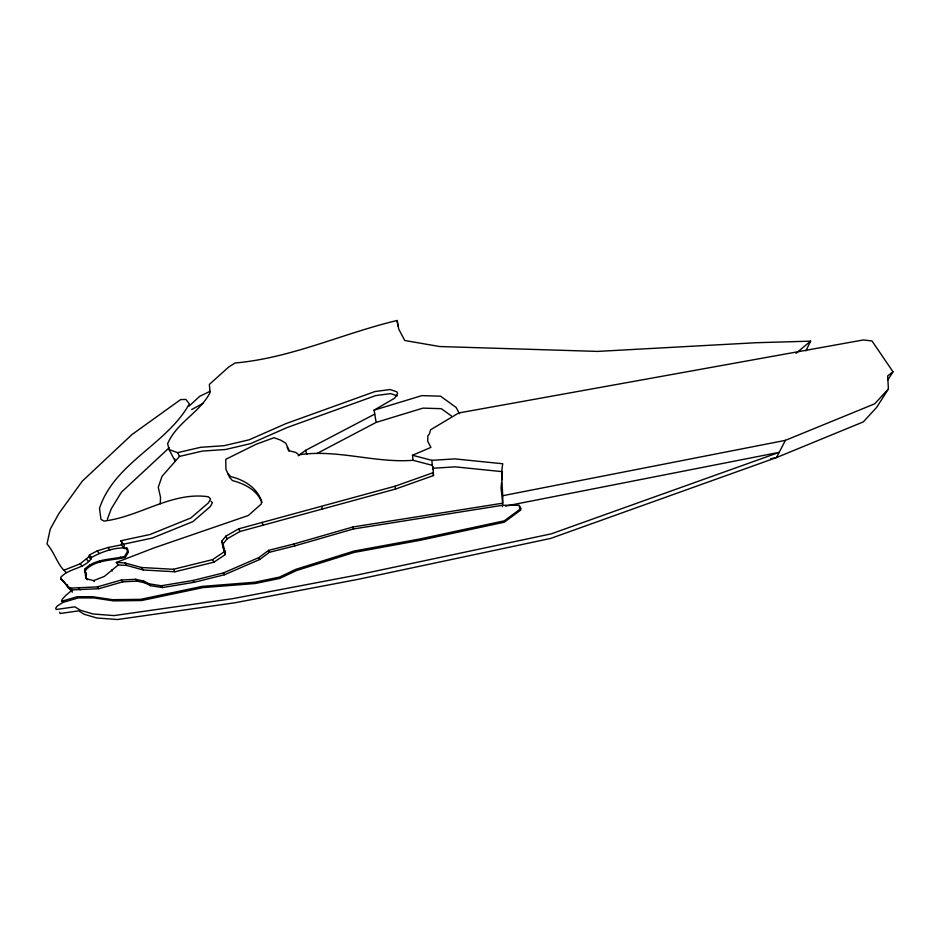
<?xml version="1.0" encoding="UTF-8"?>
<svg xmlns="http://www.w3.org/2000/svg" width="940" height="940" viewBox="0 0 940 940"><rect width="100%" height="100%" fill="white"/><g stroke="black" fill="none" stroke-linecap="round" stroke-linejoin="round"><path stroke-width="1.41" d="M84.588 570.521L86.139 573.4L86.339 578.476L84.588 570.521L85.117 568.77C95.281 558.536 111.508 559.723 124.691 556.445L127.441 551.522L126.806 548.055C114.704 547.068 102.072 551.78 91.392 557.444L90.828 559.277C83.12 569.123 68.773 568.23 60.724 577.383L60.759 578.829L69.537 587.947M85.364 571.438L85.892 569.699C96.033 559.476 112.224 560.663 125.384 557.385L128.122 552.473L127.922 550.029L127.499 549.019L124.021 548.326L124.186 544.859L120.614 540.794L150.024 534.508L190.832 517.987L208.469 502.818L210.56 498.858L208.339 496.767C171.762 491.373 139.449 516.918 103.929 521.066L100.968 519.35L99.499 508.376C114.363 462.797 166.686 444.644 189.316 403.918L185.909 399.406L180.621 399.606L131.917 434.586L82.367 481.069L58.985 513.357L50.267 529.079L47 544.002C54.825 552.638 57.234 564.987 66.294 572.542M124.021 548.326L121.495 544.859L121.66 541.358L120.614 540.794M502.489 506.695C503.77 492.313 500.115 478.108 502.759 463.761L454.784 458.885L431.883 460.341L412.484 455.265L413.048 460.306L432.282 465.347L433.281 469.753M160.235 503.875L160.552 497.424L158.261 487.272L162.021 476.333L179.517 456.405L202.5 451.071L225.588 449.496L250.686 443.61L286.994 427.582L375.624 395.611L390.617 393.613L397.279 395.834M85.552 577.571L87.444 579.745L86.668 578.84L93.589 580.615L104.34 576.408L118.229 564.987L126.829 565.469L143.327 569.993L174.993 571.767L213.956 562.167L225.248 554.577L225.377 552.027L223.015 547.162L221.687 541.287L225.859 536.176L238.713 528.832L395.059 486.215L433.234 472.656L433.469 475.57L395.481 489.07L239.97 531.5L227.186 538.808L223.05 543.896L224.366 549.747M225.248 554.577L223.015 547.162M501.537 482.561L501.055 487.872L502.653 503.194L352.947 526.976L294.114 543.931L268.64 550.335L258.77 557.62L223.45 572.907L192.923 580.497L161.198 585.761L149.061 583.822L143.738 581.085L135.689 579.298L121.377 580.004L97.361 586.889L70.758 588.111L67.656 587.042L63.944 581.601L60.759 578.829M501.784 479.894L502.406 471.669L455.101 466.851L432.529 468.296M61.828 601.201L62.111 599.379L65.659 595.537L72.403 589.897L98.888 588.687L122.811 581.825L137.052 581.12L145.089 582.906L150.388 585.632L162.479 587.559L194.063 582.318L224.472 574.751L259.64 559.523L269.463 552.262L294.843 545.87L353.44 528.973L502.548 505.274L519.232 505.262L520.995 508.517L504.334 520.819L419.851 538.984L353.91 551.087L295.889 569.311L279.309 577.148L254.611 582.26L202.171 586.384L140.612 599.344L112.459 599.685L92.802 596.724L77.245 596.7L61.828 601.201L62.98 602.399L78.349 597.911L93.859 597.922L113.47 600.883L141.541 600.543L202.934 587.618L255.222 583.505L279.85 578.394L296.394 570.58L354.251 552.403L420.004 540.324L504.263 522.205L520.878 509.927L519.127 506.684M64.155 570.134L80.217 563.812L88.818 556.821L89.382 554.976L97.196 550.911L107.994 547.527L121.495 544.859M107.336 519.268L111.331 508.669L121.46 492.125L169.376 447.616M805.921 350.855L810.586 341.149L755.819 342.736L597.652 351.407L439.662 346.531L404.776 340.503L398.748 329.141L397.173 320.47C342.795 333.406 291.236 358.105 235.094 362.981L228.538 367.164L209.35 384.437L210.078 392.615C199.68 412.672 176.65 422.577 167.649 443.668L169.059 449.543L175.204 461.176L174.652 458.861M412.484 455.265L430.92 447.405L427.665 441.142L427.841 435.925L429.556 433.622L430.52 429.827L458.732 412.965L863.237 339.963L871.991 340.95L893 371.782L887.654 375.918L888.406 388.948L874.705 403.812L785.394 440.355L776.475 457.569L550.605 538.444L358.281 579.298L235 602.752L117.512 619.53L96.773 617.98L84.236 614.278L78.666 610.859L60.16 613.491L59.678 612.245M887.842 380.007L893 371.782M888.406 388.948L876.679 407.361L863.32 421.884L776.475 457.569L770.73 458.697M189.175 406.033L199.691 396.316L210.055 391.322M796.027 353.334L810.586 341.149M298.156 455.794L305.618 450.331L374.743 414.105M118.229 564.987L116.302 562.472L124.95 562.954L141.529 567.502L173.371 569.288L212.534 559.641L223.896 552.015M62.98 602.399L57.187 606.053L55.695 608.239L56.177 609.484L74.871 606.829L80.487 610.283L93.142 614.008L114.081 615.582L232.697 598.663L357.153 575.022L551.275 533.838L779.19 452.34L505.368 506.131M316.956 453.503L376.129 422.401L374.085 410.134L394.565 398.243L397.667 393.519L396.762 391.769L390.065 389.536L374.966 391.545L285.772 423.681L249.218 439.791L223.955 445.713L200.714 447.299L177.578 452.657L169.059 449.543M191.666 409.558L203.122 403.331M116.302 562.472L153.819 547.985L248.371 515.472L261.308 503.969L261.532 501.044C256.773 487.484 244.106 479.823 230.711 476.603L227.821 473.419L225.917 469.236L225.753 459.319L256.267 444.209L274.01 437.723L280.578 440.096L285.737 443.163L289.367 450.801L295.806 452.469L298.838 454.819C336.966 448.921 374.802 463.267 413.048 460.306M374.085 410.134L421.896 395.623L440.543 396.187L456.112 407.443L459.437 413.659M376.129 422.401L422.988 408.125L441.271 408.677L451.329 415.903M123.152 544.295L152.339 538.044L192.853 521.63L210.36 506.554L212.44 502.618L210.959 501.22M503.006 495.65L785.394 440.355M67.656 587.042L72.368 592.177M69.83 588.464L71.722 590.52M70.758 588.111L72.403 589.897M78.525 588.064L80.135 589.862M85.329 575.456L86.104 576.373M97.361 586.889L98.888 588.687M85.364 572.484L86.139 573.4M80.217 563.812L82.273 566.244M93.589 580.615L94.353 581.519M85.117 568.77L85.892 569.699M89.711 564.552L90.475 565.481M86.457 559.018L88.478 561.474M88.818 556.821L90.828 559.277M70.582 588.863L72.098 590.72M89.382 554.976L91.392 557.444M99.534 561.098L100.275 562.026M97.196 550.911L99.158 553.402M111.531 570.087L112.26 571.003M121.377 580.004L122.811 581.825M107.994 547.527L109.898 550.029M135.689 579.298L137.052 581.12M124.95 562.954L126.829 565.469M120.296 557.103L121.013 558.043M124.691 556.445L125.384 557.385M143.738 581.085L145.089 582.906M149.061 583.822L150.388 585.632M127.441 551.522L128.122 552.473M126.806 548.055L127.499 549.019M141.529 567.502L143.327 569.993M161.198 585.761L162.479 587.559M173.371 569.288L174.993 571.767M192.923 580.497L194.063 582.318M212.534 559.641L213.956 562.167M223.45 572.907L224.472 574.751M224.025 549.454L225.377 552.027M221.687 541.287L223.05 543.896M177.578 452.657L179.517 456.405M225.859 536.176L227.186 538.808M287.088 447.322L288.886 451.118M238.713 528.832L239.97 531.5M261.99 502.477C256.984 489.998 244.753 483.877 232.462 480.575L229.595 477.414L227.703 473.255M258.77 557.62L259.64 559.523M268.64 550.335L269.463 552.262M261.978 522.311L263.118 525.014M294.114 543.931L294.843 545.87M305.618 450.331L306.793 454.29M321.703 506.625L322.514 509.398M352.947 526.976L353.44 528.973M395.059 486.215L395.481 489.07M397.173 320.47L397.785 325.921M431.883 460.341L432.282 465.347M433.046 466.816L433.469 475.57M67.41 584.692L67.457 586.125"/></g></svg>
